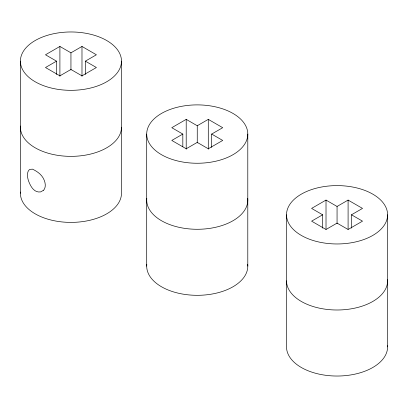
<?xml version="1.0" encoding="UTF-8"?>
<svg xmlns="http://www.w3.org/2000/svg" width="408" height="408" viewBox="0 0 408 408"><rect width="100%" height="100%" fill="white"/><g stroke="black" fill="none" stroke-linecap="round" stroke-linejoin="round"><path stroke-width="0.61" d="M85.364 74.48L85.364 61.149L96.4 54.774L81.983 46.451L70.946 52.826L59.905 46.446L45.482 54.774L56.523 61.154L56.523 74.486M56.523 61.154L45.487 67.524L59.905 75.847L70.941 69.477L81.977 75.847L96.4 67.519L85.364 61.149M211.67 147.4L211.67 134.069L222.707 127.694L208.289 119.371L197.253 125.746L186.206 119.366L171.783 127.694L182.825 134.074L182.825 146.768M182.825 134.074L171.788 140.444L186.206 148.767L197.243 142.397L208.279 148.767L222.707 140.439L211.67 134.069M351.477 228.118L351.477 214.786L362.513 208.411L348.095 200.088L337.059 206.463L326.017 200.083L311.59 208.411L322.636 214.792L322.636 228.123M322.636 214.792L311.6 221.161L326.017 229.485L337.054 223.115L348.09 229.485L362.513 221.156L351.477 214.786M387.6 214.786A50.546 29.182 0 0 1 311.783 240.057A50.546 29.182 0 0 1 311.783 189.516A50.546 29.182 0 0 1 387.6 214.786L387.6 346.851M348.095 200.088L348.095 229.296M337.059 206.463L337.059 223.604M326.017 200.083L326.017 229.291M286.513 214.786L286.513 346.851A50.546 29.182 0 0 0 338.069 376.028A50.546 29.182 0 0 0 387.559 345.683M247.794 134.069A50.546 29.182 0 0 1 171.977 159.344A50.546 29.182 0 0 1 171.977 108.798A50.546 29.182 0 0 1 247.794 134.069L247.794 266.133M208.289 119.371L208.289 149.211M197.253 125.746L197.253 142.887M186.206 119.366L186.206 149.211M146.701 134.069L146.701 266.133M121.487 61.149A50.546 29.182 0 0 1 45.67 86.419A50.546 29.182 0 0 1 45.67 35.878A50.546 29.182 0 0 1 121.487 61.149L121.487 193.214A50.546 29.182 0 0 1 69.931 222.391A50.546 29.182 0 0 1 20.441 192.046M81.983 46.451L81.983 76.291M70.946 52.826L70.946 69.967M59.905 46.446L59.905 76.291M20.4 61.149L20.4 193.214M387.559 279.653A50.546 29.182 0 0 1 338.069 309.993A50.546 29.182 0 0 1 286.513 280.821M121.487 127.179A50.546 29.182 0 0 1 69.931 156.356A50.546 29.182 0 0 1 20.441 126.016M247.702 198.349A50.546 29.182 0 0 1 197.248 229.281A50.546 29.182 0 0 1 146.793 198.349M247.702 264.379A50.546 29.182 0 0 1 197.248 295.315A50.546 29.182 0 0 1 146.793 264.379M43.63 190.22L40.647 191.908C33.742 192.999 30.197 185.614 28.29 180.249A12.526 6.227 66.1 0 1 29.764 169.422L32.472 169.147C36.684 171.136 40.637 173.782 43.08 177.888A12.521 8.109 53 0 1 43.63 190.22"/></g></svg>
